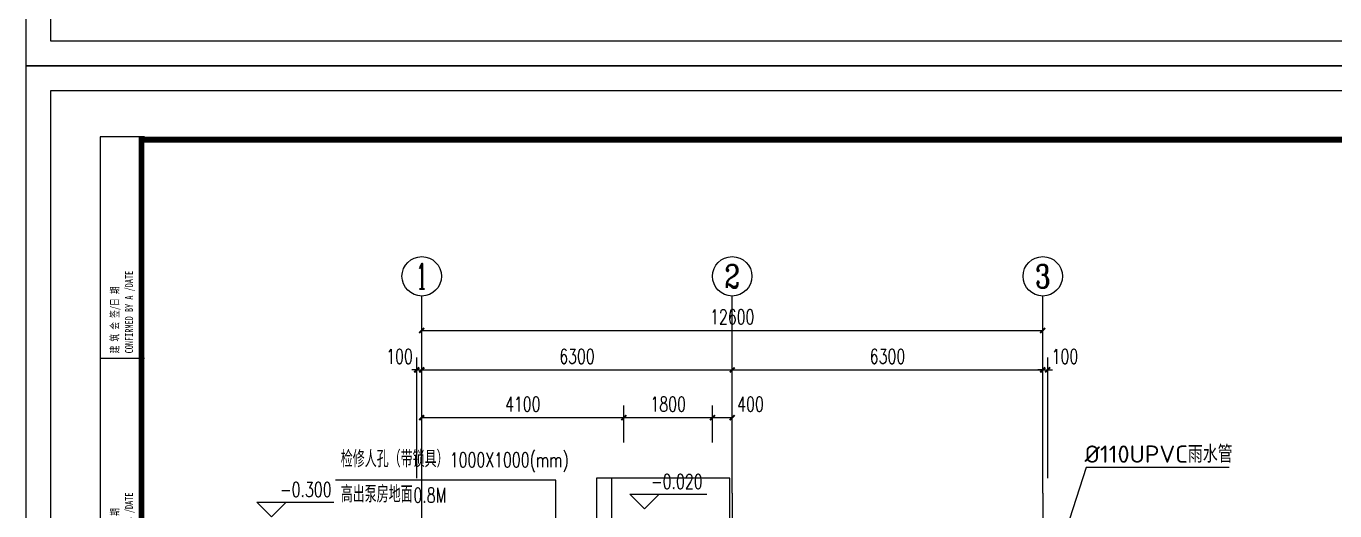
# Model space of a CAD drawing. Extents: x 19098 to 79498, y 3162 to 205862.
# Drawn here: x 19098 to 45649, y 123130 to 132967 of the extents above; entities that cross this region are included whole.
import ezdxf
from ezdxf.enums import TextEntityAlignment as Align

# ---------------------------------------------------------------- set-up
doc = ezdxf.new("R2010")
doc.units = 0
doc.header["$LTSCALE"] = 1000
doc.header["$MEASUREMENT"] = 0
doc.linetypes.add('DOTE', pattern=[2.42, 2, -0.2, 0.02, -0.2])
for name, color, linetype in [('2017_11-sheet-L2$0$C-SHET-TTLB', 11, 'Continuous'), ('AXIS', 3, 'Continuous'), ('AXIS_TEXT', 7, 'Continuous'), ('C-SHET-TTLB', 11, 'Continuous'), ('DIM_ELEV', 3, 'Continuous'), ('DIM_LEAD', 3, 'Continuous'), ('DOTE', 1, 'Continuous'), ('IHY-room name-总-房间名称', 50, 'Continuous'), ('PUB_DIM', 3, 'Continuous'), ('PUB_TEXT', 7, 'Continuous'), ('STAIR', 2, 'Continuous')]:
    doc.layers.add(name, color=color, linetype=linetype)
doc.styles.add('2017_11-sheet-L2$0$SHEET-ECADI', font='simhei.ttf', dxfattribs={"width": 0.7})
doc.styles.add('_TCH_AXIS', font='COMPLEX', dxfattribs={"bigfont": 'GBCBIG'})
doc.styles.add('_TCH_DIM', font='SIMPLEX', dxfattribs={"bigfont": 'GBCBIG'})
doc.styles.add('_TCH_DIM_T3', font='SIMPLEX', dxfattribs={"width": 0.705882, "bigfont": 'GBCBIG'})
doc.styles.add('COMPLEX', font='COMPLEX', dxfattribs={"bigfont": 'AllInOneBig.shx'})
doc.styles.add('工程字', font='gbenor.shx', dxfattribs={"bigfont": 'gbcbig.shx'})
doc.dimstyles.new('_TCH_ARCH&&100', dxfattribs={"dimtxt": 297.5, "dimasz": 100, "dimexe": 250, "dimexo": 300, "dimgap": 126.25, "dimtad": 1, "dimdec": 0, "dimzin": 0, "dimdsep": 46, "dimtxsty": '_TCH_DIM_T3', "dimblk": 'ARCHTICK', "dimcen": 0.09, "dimclrt": 7, "dimazin": 2, "dimtfac": 1, "dimtdec": 0, "dimtix": 1, "dimtmove": 2, "dimatfit": 3, "dimfxl": 1, "dimtolj": 1, "dimtzin": 0, "dimarcsym": 0})

# ---------------------------------------------------------------- blocks, each defined once
blk = doc.blocks.new('2017_11-sheet-L2$0$2014SHEET-L')
at = {"layer": '2017_11-sheet-L2$0$C-SHET-TTLB'}
for p, q in [((0, -45), (-9, -45)), ((0, -90), (-9, -90)), ((0, -135), (-9, -135)), ((0, -180), (-9, -180)), ((0, -225), (-9, -225))]:
    blk.add_line(p, q, dxfattribs=at)
at = {"layer": '2017_11-sheet-L2$0$C-SHET-TTLB', "style": '2017_11-sheet-L2$0$SHEET-ECADI', "width": 0.7}
for s, p in [('CONFIRMED BY A /DATE', (-2.33, -43.96)), ('建 筑 会 签/日 期', (-5.24, -43.96)), ('CONFIRMED BY S /DATE', (-2.33, -88.96)), ('结 构 会 签/日 期', (-5.24, -88.96)), ('CONFIRMED BY M /DATE', (-2.33, -133.96)), ('暖 动 会 签/日 期', (-5.24, -133.96)), ('CONFIRMED BY E /DATE', (-2.33, -178.96)), ('电 气 会 签/日 期', (-5.24, -178.96)), ('给 排 水 会 签/日 期', (-5.24, -223.96)), ('CONFIRMED BY P /DATE', (-2.33, -223.96))]:
    blk.add_text(s, height=1.6, rotation=90, dxfattribs=at).set_placement(p)
blk = doc.blocks.new('2017_11-sheet-L2', base_point=(18.4, 410))
at = {"layer": '2017_11-sheet-L2$0$C-SHET-TTLB'}
blk.add_blockref('2017_11-sheet-L2$0$2014SHEET-L', (19, 410.6), dxfattribs=at)
blk = doc.blocks.new('tukuang')
at = {"layer": 'C-SHET-TTLB'}
for p, q in [((17002, 20480), (17002, -19640)), ((17902, 20480), (17002, 20480))]:
    blk.add_line(p, q, dxfattribs=at)
for points in [[(75902, 21920), (75902, -21080), (15502, -21080), (15502, 21920)], [(75402, 21420), (75402, -20580), (16002, -20580), (16002, 21420)]]:
    blk.add_lwpolyline(points, close=True, dxfattribs=at)
at = {"layer": 'C-SHET-TTLB', "const_width": 120}
blk.add_lwpolyline([(17842, 20420), (74402, 20420), (74402, -19580), (17842, -19580)], close=True, dxfattribs=at)
at = {"layer": 'C-SHET-TTLB', "xscale": 100, "yscale": 100, "zscale": 100}
blk.add_blockref('2017_11-sheet-L2', (17842, 20420), dxfattribs=at)
blk = doc.blocks.new('_ArchTick')
at = {"color": 0, "linetype": 'ByBlock', "const_width": 0.4}
blk.add_lwpolyline([(-0.5, -0.5), (0.5, 0.5)], dxfattribs=at)
blk = doc.blocks.new('*D226')
at = {"layer": 'Defpoints', "color": 0}
for p in [(31223, 125021), (27123, 124220), (31223, 124220)]:
    blk.add_point(p, dxfattribs=at)
at = {"layer": 'PUB_DIM', "color": 0, "lineweight": -2}
for p, q in [((27123, 124520), (27123, 125271)), ((31223, 124520), (31223, 125271)), ((27123, 125021), (31223, 125021))]:
    blk.add_line(p, q, dxfattribs=at)
at = {"layer": 'PUB_DIM', "color": 0, "lineweight": -2, "xscale": 100, "yscale": 100, "zscale": 100, "rotation": 180}
blk.add_blockref('_ArchTick', (27123, 125021), dxfattribs=at)
at = {"layer": 'PUB_DIM', "color": 0, "lineweight": -2, "xscale": 100, "yscale": 100, "zscale": 100}
blk.add_blockref('_ArchTick', (31223, 125021), dxfattribs=at)
at = {"layer": 'PUB_DIM', "color": 7, "insert": (29173, 125296), "char_height": 297.5, "attachment_point": 5, "style": '_TCH_DIM_T3'}
blk.add_mtext('\\A1;4100', dxfattribs=at)
blk = doc.blocks.new('*D227')
at = {"layer": 'Defpoints', "color": 0}
for p in [(33023, 125021), (31223, 124220), (33023, 124220)]:
    blk.add_point(p, dxfattribs=at)
at = {"layer": 'PUB_DIM', "color": 0, "lineweight": -2}
for p, q in [((31223, 124520), (31223, 125271)), ((33023, 124520), (33023, 125271)), ((31223, 125021), (33023, 125021))]:
    blk.add_line(p, q, dxfattribs=at)
at = {"layer": 'PUB_DIM', "color": 0, "lineweight": -2, "xscale": 100, "yscale": 100, "zscale": 100, "rotation": 180}
blk.add_blockref('_ArchTick', (31223, 125021), dxfattribs=at)
at = {"layer": 'PUB_DIM', "color": 0, "lineweight": -2, "xscale": 100, "yscale": 100, "zscale": 100}
blk.add_blockref('_ArchTick', (33023, 125021), dxfattribs=at)
at = {"layer": 'PUB_DIM', "color": 7, "insert": (32123, 125296), "char_height": 297.5, "attachment_point": 5, "style": '_TCH_DIM_T3'}
blk.add_mtext('\\A1;1800', dxfattribs=at)
blk = doc.blocks.new('*D228')
at = {"layer": 'Defpoints', "color": 0}
for p in [(33423, 125021), (33023, 124220), (33423, 124220)]:
    blk.add_point(p, dxfattribs=at)
at = {"layer": 'PUB_DIM', "color": 0, "lineweight": -2}
for p, q in [((33023, 124520), (33023, 125271)), ((33423, 124520), (33423, 125271)), ((33023, 125021), (33423, 125021))]:
    blk.add_line(p, q, dxfattribs=at)
at = {"layer": 'PUB_DIM', "color": 0, "lineweight": -2, "xscale": 100, "yscale": 100, "zscale": 100, "rotation": 180}
blk.add_blockref('_ArchTick', (33023, 125021), dxfattribs=at)
at = {"layer": 'PUB_DIM', "color": 0, "lineweight": -2, "xscale": 100, "yscale": 100, "zscale": 100}
blk.add_blockref('_ArchTick', (33423, 125021), dxfattribs=at)
at = {"layer": 'PUB_DIM', "color": 7, "insert": (33793, 125296), "char_height": 297.5, "attachment_point": 5, "style": '_TCH_DIM_T3'}
blk.add_mtext('\\A1;400', dxfattribs=at)
blk = doc.blocks.new('*D229')
at = {"layer": 'AXIS', "color": 0, "lineweight": -2}
for p, q in [((27023, 123790), (27023, 126240)), ((27123, 123790), (27123, 126240)), ((27023, 125990), (26923, 125990)), ((27023, 125990), (27123, 125990)), ((27123, 125990), (27223, 125990))]:
    blk.add_line(p, q, dxfattribs=at)
at = {"layer": 'Defpoints', "color": 0}
for p in [(27123, 125990), (27023, 123490), (27123, 123490)]:
    blk.add_point(p, dxfattribs=at)
at = {"layer": 'AXIS', "color": 0, "lineweight": -2, "xscale": 100, "yscale": 100, "zscale": 100}
blk.add_blockref('_ArchTick', (27023, 125990), dxfattribs=at)
at = {"layer": 'AXIS', "color": 0, "lineweight": -2, "xscale": 100, "yscale": 100, "zscale": 100, "rotation": 180}
blk.add_blockref('_ArchTick', (27123, 125990), dxfattribs=at)
at = {"layer": 'AXIS', "color": 7, "insert": (26673, 126265), "char_height": 297.5, "attachment_point": 5, "style": '_TCH_DIM_T3'}
blk.add_mtext('\\A1;100', dxfattribs=at)
blk = doc.blocks.new('*D230')
at = {"layer": 'AXIS', "color": 0, "lineweight": -2}
for p, q in [((27123, 123790), (27123, 126240)), ((33423, 123790), (33423, 126240)), ((27123, 125990), (33423, 125990))]:
    blk.add_line(p, q, dxfattribs=at)
at = {"layer": 'Defpoints', "color": 0}
for p in [(33423, 125990), (27123, 123490), (33423, 123490)]:
    blk.add_point(p, dxfattribs=at)
at = {"layer": 'AXIS', "color": 0, "lineweight": -2, "xscale": 100, "yscale": 100, "zscale": 100, "rotation": 180}
blk.add_blockref('_ArchTick', (27123, 125990), dxfattribs=at)
at = {"layer": 'AXIS', "color": 0, "lineweight": -2, "xscale": 100, "yscale": 100, "zscale": 100}
blk.add_blockref('_ArchTick', (33423, 125990), dxfattribs=at)
at = {"layer": 'AXIS', "color": 7, "insert": (30273, 126265), "char_height": 297.5, "attachment_point": 5, "style": '_TCH_DIM_T3'}
blk.add_mtext('\\A1;6300', dxfattribs=at)
blk = doc.blocks.new('*D231')
at = {"layer": 'AXIS', "color": 0, "lineweight": -2}
for p, q in [((33423, 123790), (33423, 126240)), ((39723, 123790), (39723, 126240)), ((33423, 125990), (39723, 125990))]:
    blk.add_line(p, q, dxfattribs=at)
at = {"layer": 'Defpoints', "color": 0}
for p in [(39723, 125990), (33423, 123490), (39723, 123490)]:
    blk.add_point(p, dxfattribs=at)
at = {"layer": 'AXIS', "color": 0, "lineweight": -2, "xscale": 100, "yscale": 100, "zscale": 100, "rotation": 180}
blk.add_blockref('_ArchTick', (33423, 125990), dxfattribs=at)
at = {"layer": 'AXIS', "color": 0, "lineweight": -2, "xscale": 100, "yscale": 100, "zscale": 100}
blk.add_blockref('_ArchTick', (39723, 125990), dxfattribs=at)
at = {"layer": 'AXIS', "color": 7, "insert": (36573, 126265), "char_height": 297.5, "attachment_point": 5, "style": '_TCH_DIM_T3'}
blk.add_mtext('\\A1;6300', dxfattribs=at)
blk = doc.blocks.new('*D232')
at = {"layer": 'AXIS', "color": 0, "lineweight": -2}
for p, q in [((39723, 123790), (39723, 126240)), ((39823, 123790), (39823, 126240)), ((39723, 125990), (39623, 125990)), ((39723, 125990), (39823, 125990)), ((39823, 125990), (39923, 125990))]:
    blk.add_line(p, q, dxfattribs=at)
at = {"layer": 'Defpoints', "color": 0}
for p in [(39823, 125990), (39723, 123490), (39823, 123490)]:
    blk.add_point(p, dxfattribs=at)
at = {"layer": 'AXIS', "color": 0, "lineweight": -2, "xscale": 100, "yscale": 100, "zscale": 100}
blk.add_blockref('_ArchTick', (39723, 125990), dxfattribs=at)
at = {"layer": 'AXIS', "color": 0, "lineweight": -2, "xscale": 100, "yscale": 100, "zscale": 100, "rotation": 180}
blk.add_blockref('_ArchTick', (39823, 125990), dxfattribs=at)
at = {"layer": 'AXIS', "color": 7, "insert": (40173, 126265), "char_height": 297.5, "attachment_point": 5, "style": '_TCH_DIM_T3'}
blk.add_mtext('\\A1;100', dxfattribs=at)
blk = doc.blocks.new('*D233')
at = {"layer": 'AXIS', "color": 0, "lineweight": -2}
for p, q in [((27123, 123790), (27123, 127040)), ((39723, 123790), (39723, 127040)), ((27123, 126790), (39723, 126790))]:
    blk.add_line(p, q, dxfattribs=at)
at = {"layer": 'Defpoints', "color": 0}
for p in [(39723, 126790), (27123, 123490), (39723, 123490)]:
    blk.add_point(p, dxfattribs=at)
at = {"layer": 'AXIS', "color": 0, "lineweight": -2, "xscale": 100, "yscale": 100, "zscale": 100, "rotation": 180}
blk.add_blockref('_ArchTick', (27123, 126790), dxfattribs=at)
at = {"layer": 'AXIS', "color": 0, "lineweight": -2, "xscale": 100, "yscale": 100, "zscale": 100}
blk.add_blockref('_ArchTick', (39723, 126790), dxfattribs=at)
at = {"layer": 'AXIS', "color": 7, "insert": (33423, 127065), "char_height": 297.5, "attachment_point": 5, "style": '_TCH_DIM_T3'}
blk.add_mtext('\\A1;12600', dxfattribs=at)
blk = doc.blocks.new('_AXISO')
blk.add_circle((0, 0), 0.5)
at = {"layer": 'AXIS_TEXT', "style": 'COMPLEX', "width": 1.041667}
blk.add_attdef('A', text='', height=0.56, dxfattribs=at).set_placement((-0.25, -0.28), (0.25, -0.28), align=Align.FIT)

msp = doc.modelspace()

# ---------------------------------------------------------------- linework, layer by layer
at = {"layer": 'AXIS'}
for p, q in [((27122.6, 123489.7), (27122.6, 127489.7)), ((33422.6, 123489.7), (33422.6, 127489.7)), ((39722.6, 123489.7), (39722.6, 127489.7))]:
    msp.add_line(p, q, dxfattribs=at)
at = {"layer": 'DIM_ELEV'}
for p, q in [((31642.2, 123169.8), (31342.2, 123469.8)), ((31342.2, 123469.8), (32907.2, 123469.8)), ((31642.2, 123169.8), (31942.2, 123469.8)), ((24075, 123006.8), (23775, 123306.8)), ((23775, 123306.8), (25340, 123306.8)), ((24075, 123006.8), (24375, 123306.8))]:
    msp.add_line(p, q, dxfattribs=at)
at = {"layer": 'DIM_LEAD'}
for p, q in [((29842.6, 123753.7), (25375.1, 123753.7)), ((29842.6, 121278.3), (29842.6, 123753.7))]:
    msp.add_line(p, q, dxfattribs=at)
at = {"layer": 'DOTE', "linetype": 'DOTE'}
for p, q in [((27122.6, 98689.2), (27122.6, 123489.7)), ((33422.6, 123489.7), (33422.6, 98689.2)), ((39722.6, 123489.7), (39722.6, 98689.2))]:
    msp.add_line(p, q, dxfattribs=at)
at = {"layer": 'IHY-room name-总-房间名称'}
for p, q in [((40603.8, 124007.9), (39913.4, 121874.9)), ((43506.8, 124007.9), (40603.8, 124007.9))]:
    msp.add_line(p, q, dxfattribs=at)
at = {"layer": 'STAIR'}
for points in [[(30972.4, 123789.7), (30672.4, 123789.7), (30672.4, 122289.7)], [(33372.4, 122289.7), (33372.4, 123789.7), (30972.4, 123789.7), (30972.4, 122289.7)]]:
    msp.add_lwpolyline(points, dxfattribs=at)

# ---------------------------------------------------------------- block references
at = {"layer": 'AXIS'}
ref = msp.add_blockref('_AXISO', (27122.6, 127889.7), dxfattribs=dict(at, xscale=800, yscale=800, zscale=800))
ref.add_attrib('A', '1', dxfattribs={"layer": 'AXIS_TEXT', "height": 514.7, "style": '_TCH_AXIS'}).set_placement((27012.3, 127632.4), (27232.8, 127632.4), align=Align.FIT)
ref = msp.add_blockref('_AXISO', (33422.6, 127889.7), dxfattribs=dict(at, xscale=800, yscale=800, zscale=800))
ref.add_attrib('A', '2', dxfattribs={"layer": 'AXIS_TEXT', "height": 465.9, "style": '_TCH_AXIS'}).set_placement((33267.2, 127656.7), (33577.9, 127656.7), align=Align.FIT)
ref = msp.add_blockref('_AXISO', (39722.6, 127889.7), dxfattribs=dict(at, xscale=800, yscale=800, zscale=800))
ref.add_attrib('A', '3', dxfattribs={"layer": 'AXIS_TEXT', "height": 465.9, "style": '_TCH_AXIS'}).set_placement((39567.2, 127656.7), (39877.9, 127656.7), align=Align.FIT)
at = {"layer": 'C-SHET-TTLB'}
for p in [(3595.7, 153241.6), (3595.7, 110241.6)]:
    msp.add_blockref('tukuang', p, dxfattribs=at)

# ---------------------------------------------------------------- texts
at = {"layer": 'IHY-room name-总-房间名称', "style": '工程字', "width": 1.2}
msp.add_text('%%C110UPVC雨水管', height=350, dxfattribs=at).set_placement((42073.6, 124281.2), align=Align.MIDDLE_CENTER)
at = {"layer": 'PUB_TEXT', "style": '_TCH_DIM'}
for s, p in [('检修人孔（带锁具）', (25480.1, 124014.5)), ('高出泵房地面', (25480.1, 123298.7))]:
    msp.add_text(s, height=337.59, dxfattribs=at).set_placement(p)
at = {"layer": 'PUB_TEXT', "style": '_TCH_DIM', "width": 0.705882}
for s, p in [('1000X1000(mm)', (27691.8, 124014.5)), ('-0.020', (31777.2, 123574.8)), ('-0.300', (24250, 123411.8)), ('0.8M', (26954.5, 123298.7))]:
    msp.add_text(s, height=297.5, dxfattribs=at).set_placement(p)

# ---------------------------------------------------------------- dimensions: what is measured, and where the dimension line sits
at = {"layer": 'AXIS'}
for p1, p2, distance, picture, middle in [((27122.6, 123489.7), (39722.6, 123489.7), 3300, '*D233', (33422.6, 127064.7)), ((27122.6, 123489.7), (33422.6, 123489.7), 2500, '*D230', (30272.6, 126264.7)), ((33422.6, 123489.7), (39722.6, 123489.7), 2500, '*D231', (36572.6, 126264.7))]:
    dim = msp.add_aligned_dim(p1=p1, p2=p2, distance=distance, dimstyle='_TCH_ARCH&&100', dxfattribs=at)
    dim.commit()
    dim.dimension.update_dxf_attribs({"geometry": picture, "text_midpoint": middle})
for base, p1, p2, picture, middle in [((27122.6, 125989.7), (27022.6, 123489.7), (27122.6, 123489.7), '*D229', (26672.6, 126264.7)), ((39822.6, 125989.7), (39722.6, 123489.7), (39822.6, 123489.7), '*D232', (40172.6, 126264.7))]:
    dim = msp.add_linear_dim(base=base, p1=p1, p2=p2, angle=0, dimstyle='_TCH_ARCH&&100', dxfattribs=at)
    dim.commit()
    dim.dimension.update_dxf_attribs({"geometry": picture, "text_midpoint": middle, "dimtype": 129})
at = {"layer": 'PUB_DIM'}
for p1, p2, picture, middle in [((27122.6, 124220.2), (31222.6, 124220.2), '*D226', (29172.6, 125295.8)), ((31222.6, 124220.2), (33022.6, 124220.2), '*D227', (32122.6, 125295.8))]:
    dim = msp.add_aligned_dim(p1=p1, p2=p2, distance=800.6, dimstyle='_TCH_ARCH&&100', dxfattribs=at)
    dim.commit()
    dim.dimension.update_dxf_attribs({"geometry": picture, "text_midpoint": middle})
dim = msp.add_linear_dim(base=(33422.6, 125020.8), p1=(33022.6, 124220.2), p2=(33422.6, 124220.2), angle=0, dimstyle='_TCH_ARCH&&100', dxfattribs=at)
dim.commit()
dim.dimension.update_dxf_attribs({"geometry": '*D228', "text_midpoint": (33792.6, 125295.8), "dimtype": 129})

doc.saveas('drawing.dxf')
